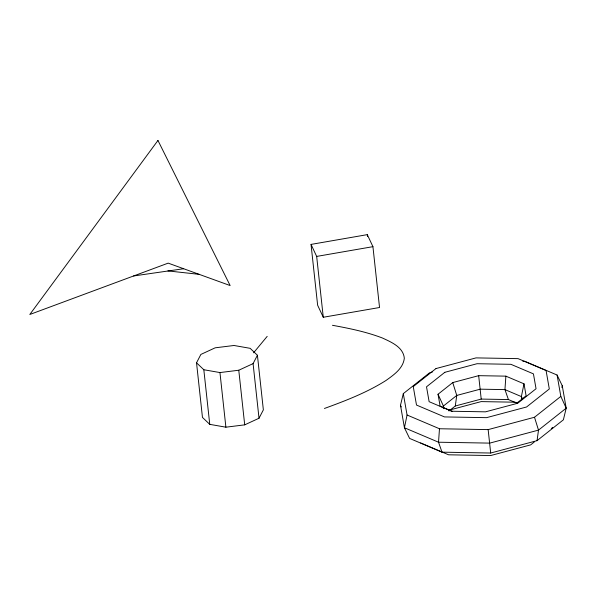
<?xml version="1.0" encoding="UTF-8"?>
<svg xmlns="http://www.w3.org/2000/svg" width="596" height="596" viewBox="0 0 596 596"><rect width="100%" height="100%" fill="white"/><g stroke="black" fill="none" stroke-linecap="round" stroke-linejoin="round"><path stroke-width="0.89" d="M432.309 372.06L429.634 372.768L403.306 393.621L407.068 415.01L439.475 428.755L438.529 442.217L442.016 452.163L490.694 453.027L537.048 440.668L563.376 419.815L566.2 408.178L562.244 385.687L557.074 375.018L524.666 361.273L522.826 361.243M452.491 411.434L440.131 406.189L438.03 394.239L452.751 382.58L478.67 375.666L505.885 376.15L504.939 389.613L508.425 399.558L516.665 403.052M448.989 410.987L455.292 405.988L456.752 395.439L452.751 382.58M537.048 440.668L538.501 430.118L534.5 417.252L560.829 396.4L557.074 375.018M407.068 415.01L404.431 427.757L409.608 438.418L442.016 452.163M505.885 376.15L524.003 383.831L521.373 396.578L521.85 399.29M561.872 387.504L562.244 385.687M560.829 396.4L566.2 408.178L538.501 430.118L489.741 443.119L438.529 442.217L404.431 427.757L400.482 405.258L403.306 393.621M442.97 407.806L443.402 406.018L456.752 395.439L480.257 389.173L504.939 389.613L521.373 396.578L522.565 399.044M196.531 362.808L200.867 354.434L215.178 347.818L233.997 345.486L250.134 348.325L257.42 355.246L263.358 409.869L259.014 418.236L244.703 424.851L225.891 427.19L209.755 424.352L202.461 417.423L196.531 362.808L203.825 369.736L219.954 372.567L238.773 370.235L253.084 363.62L257.42 355.246M253.583 352.795L267.187 336.368M516.292 403.559L526.104 395.789L524.003 383.831M534.24 442.053L530.686 444.869L490.65 455.545L448.602 454.8L420.612 442.932M551.3 428.546L552.716 427.421M324.433 408.469C345.62 400.75 366.86 392.57 385.999 380.479C393.755 374.899 403.164 368.529 404.326 358.211C403.209 347.036 391.281 342.134 382.401 337.999C366.302 331.838 349.368 328.381 332.464 325.289M455.292 405.988L481.21 399.082L508.425 399.558M448.937 410.197L481.166 401.6L515.019 402.196L516.687 402.903M439.475 428.755L488.146 429.612L534.5 417.252M311.03 244.405L367.292 234.645L372.932 246.67L379.54 307.506L323.278 317.258L317.638 305.241L311.03 244.405L316.67 256.422L323.278 317.258M316.67 256.422L372.932 246.67M133.586 275.97L183.665 268.736M167.916 270.912L199.153 274.346M438.03 394.239L443.402 406.018L443.878 408.722M400.482 405.258L401.25 406.941M488.146 429.612L490.694 453.027M478.67 375.666L481.21 399.082M367.292 234.645L367.494 236.493M253.084 363.62L259.014 418.236M238.773 370.235L244.703 424.851M219.954 372.567L225.891 427.19M203.825 369.736L209.755 424.352M157.955 140.455L29.8 314.494L168.176 263.134L230.138 285.558L157.955 140.455M435.989 368.566L413.252 386.58L416.5 405.049L444.489 416.924L486.537 417.662L526.573 406.986L549.311 388.979L546.07 370.503L518.073 358.636L476.033 357.891L435.989 368.566M444.817 372.314L426.512 386.811L429.127 401.682L451.664 411.24L485.509 411.836L517.745 403.246L536.05 388.741L533.435 373.871L510.899 364.312L477.053 363.716L444.817 372.314"/></g></svg>
